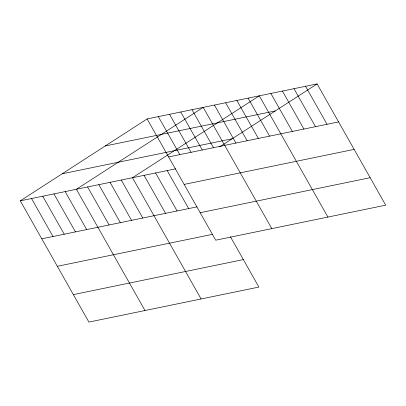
<?xml version="1.0" encoding="UTF-8"?>
<svg xmlns="http://www.w3.org/2000/svg" width="406" height="406" viewBox="0 0 406 406"><rect width="100%" height="100%" fill="white"/><g stroke="black" fill="none" stroke-linecap="round" stroke-linejoin="round"><path stroke-width="0.61" d="M230.41 236.728L258.886 287.067L88.899 322.08L20.3 200.833L147.114 118.933L317.101 83.92L385.7 205.167L215.713 240.185L147.114 118.933M219.58 146.901L317.101 83.92M105.266 145.962L275.253 110.945M62.148 173.804L232.136 138.791M168.607 156.929L338.599 121.912M20.3 200.833L175.686 168.825M184.151 184.405L354.139 149.388M41.798 238.824L197.184 206.821M200.168 212.708L370.155 177.696M57.342 266.3L212.729 234.292M73.354 294.609L243.346 259.591M305.54 86.3L327.038 124.297M293.985 88.681L315.477 126.677M282.424 91.061L303.921 129.057M270.863 93.441L292.361 131.437M327.906 217.073L259.302 95.826L132.493 177.721L201.092 298.973M248.086 98.135L269.584 136.132M236.865 100.444L258.363 138.441M225.645 102.759L247.142 140.75M214.429 105.068L235.927 143.064M271.807 228.629L203.208 107.377L76.394 189.277L144.998 310.524M191.987 109.691L213.485 147.688M180.771 112L202.264 149.997M169.551 114.314L191.048 152.306M158.33 116.623L179.828 154.62M167.17 170.581L188.668 208.572M155.61 172.961L177.107 210.953M144.054 175.341L165.546 213.338M121.272 180.031L142.77 218.027M110.051 182.345L131.549 220.341M98.836 184.654L120.333 222.65M87.615 186.968L109.112 224.96M65.178 191.586L86.676 229.583M53.957 193.901L75.455 231.892M42.737 196.21L64.234 234.206M31.521 198.519L53.013 236.515"/></g></svg>
